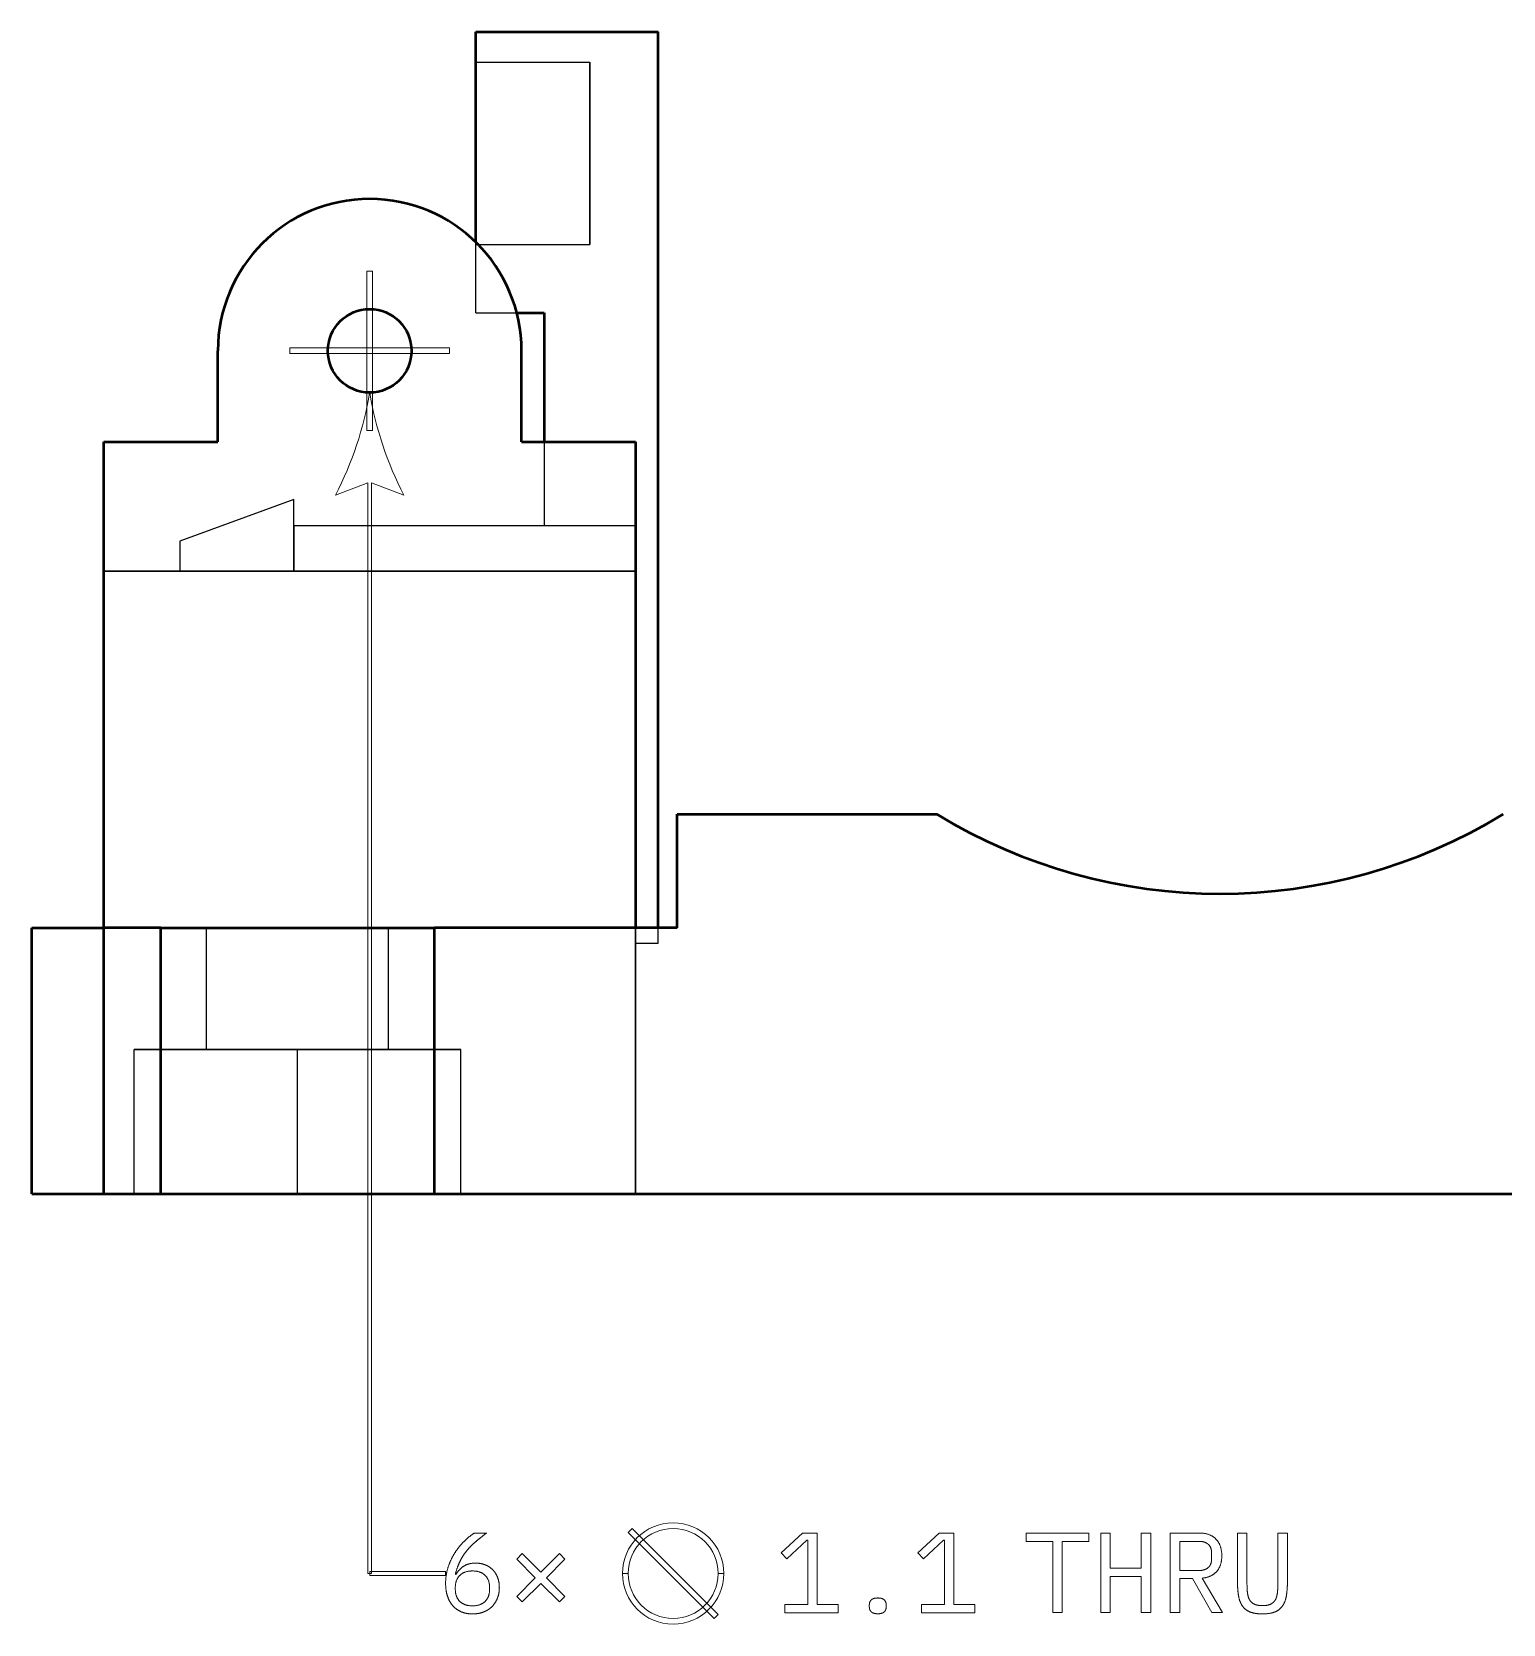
# Model space of a CAD drawing. Header units: millimetres. Extents: x 25 to 584, y 11 to 410.
# Drawn here: x 48.99 to 87.75, y 101.77 to 143.71 of the extents above; entities that cross this region are included whole.
import ezdxf

# ---------------------------------------------------------------- set-up
doc = ezdxf.new("R2010")
doc.units = ezdxf.units.MM
for name, color, linetype, lineweight in [('dims', 7, 'Continuous', 5), ('hidden', 7, 'Continuous', 25), ('part', 7, 'Continuous', 50)]:
    doc.layers.add(name, color=color, linetype=linetype, lineweight=lineweight)

msp = doc.modelspace()

# ---------------------------------------------------------------- linework, layer by layer
at = {"layer": 'dims'}
for p, q in [((57.813, 137.405), (57.813, 133.205)), ((57.964, 137.405), (57.813, 137.405)), ((57.813, 137.405), (57.813, 133.205)), ((57.964, 137.405), (57.813, 137.405)), ((57.813, 137.405), (57.813, 133.205)), ((57.964, 137.405), (57.813, 137.405)), ((57.813, 137.405), (57.813, 133.205)), ((57.964, 137.405), (57.813, 137.405)), ((57.813, 137.405), (57.813, 133.205)), ((57.964, 137.405), (57.813, 137.405)), ((57.813, 137.405), (57.813, 133.205)), ((57.964, 137.405), (57.813, 137.405)), ((57.964, 133.205), (57.964, 137.405)), ((57.964, 133.205), (57.964, 137.405)), ((57.964, 133.205), (57.964, 137.405)), ((57.964, 133.205), (57.964, 137.405)), ((57.964, 133.205), (57.964, 137.405)), ((57.964, 133.205), (57.964, 137.405)), ((59.989, 135.38), (55.788, 135.38)), ((55.788, 135.38), (55.788, 135.23)), ((59.989, 135.38), (55.788, 135.38)), ((55.788, 135.38), (55.788, 135.23)), ((59.989, 135.38), (55.788, 135.38)), ((55.788, 135.38), (55.788, 135.23)), ((59.989, 135.38), (55.788, 135.38)), ((55.788, 135.38), (55.788, 135.23)), ((59.989, 135.38), (55.788, 135.38)), ((55.788, 135.38), (55.788, 135.23)), ((59.989, 135.38), (55.788, 135.38)), ((55.788, 135.38), (55.788, 135.23)), ((55.788, 135.23), (59.989, 135.23)), ((55.788, 135.23), (59.989, 135.23)), ((55.788, 135.23), (59.989, 135.23)), ((55.788, 135.23), (59.989, 135.23)), ((55.788, 135.23), (59.989, 135.23)), ((55.788, 135.23), (59.989, 135.23)), ((59.989, 135.23), (59.989, 135.38)), ((59.989, 135.23), (59.989, 135.38)), ((59.989, 135.23), (59.989, 135.38)), ((59.989, 135.23), (59.989, 135.38)), ((59.989, 135.23), (59.989, 135.38)), ((59.989, 135.23), (59.989, 135.38)), ((57.813, 133.205), (57.964, 133.205)), ((57.813, 133.205), (57.964, 133.205)), ((57.813, 133.205), (57.964, 133.205)), ((57.813, 133.205), (57.964, 133.205)), ((57.813, 133.205), (57.964, 133.205)), ((57.813, 133.205), (57.964, 133.205)), ((56.989, 131.505), (57.838, 131.824)), ((57.838, 131.824), (57.838, 103.105)), ((57.938, 103.105), (57.938, 131.824)), ((57.938, 131.824), (58.788, 131.505)), ((60.971, 104.17), (60.647, 104.17)), ((64.802, 104.292), (64.695, 104.186)), ((64.695, 104.186), (66.963, 101.918)), ((67.07, 102.024), (64.802, 104.292)), ((69.287, 104.166), (68.732, 103.646)), ((69.68, 104.166), (69.287, 104.166)), ((69.68, 102.291), (69.68, 104.166)), ((72.887, 104.166), (72.332, 103.646)), ((73.28, 104.166), (72.887, 104.166)), ((73.28, 102.291), (73.28, 104.166)), ((75.182, 104.17), (75.182, 103.951)), ((76.832, 104.17), (75.182, 104.17)), ((76.832, 103.951), (76.832, 104.17)), ((77.147, 104.17), (77.147, 102.076)), ((77.399, 104.17), (77.147, 104.17)), ((77.399, 103.246), (77.399, 104.17)), ((78.215, 104.17), (78.215, 103.246)), ((78.467, 104.17), (78.215, 104.17)), ((78.467, 102.076), (78.467, 104.17)), ((78.977, 104.17), (78.977, 102.076)), ((79.739, 104.17), (78.977, 104.17)), ((80.999, 104.17), (80.747, 104.17)), ((80.747, 104.17), (80.747, 102.973)), ((80.999, 102.913), (80.999, 104.17)), ((81.815, 104.17), (81.815, 102.913)), ((82.067, 104.17), (81.815, 104.17)), ((82.067, 102.973), (82.067, 104.17)), ((61.907, 103.627), (61.761, 103.48)), ((62.396, 103.138), (61.907, 103.627)), ((62.886, 103.627), (62.396, 103.138)), ((63.032, 103.48), (62.886, 103.627)), ((68.732, 103.646), (68.879, 103.487)), ((68.879, 103.487), (69.407, 103.979)), ((69.407, 103.979), (69.428, 103.979)), ((69.428, 103.979), (69.428, 102.291)), ((72.332, 103.646), (72.479, 103.487)), ((72.479, 103.487), (73.007, 103.979)), ((73.007, 103.979), (73.028, 103.979)), ((73.028, 103.979), (73.028, 102.291)), ((75.182, 103.951), (75.881, 103.951)), ((75.881, 103.951), (75.881, 102.076)), ((76.133, 103.951), (76.832, 103.951)), ((76.133, 102.076), (76.133, 103.951)), ((79.229, 103.951), (79.733, 103.951)), ((79.229, 103.183), (79.229, 103.951)), ((80.069, 103.645), (80.069, 103.489)), ((61.761, 103.48), (62.249, 102.991)), ((62.544, 102.991), (63.032, 103.48)), ((78.215, 103.246), (77.399, 103.246)), ((79.733, 103.183), (79.229, 103.183)), ((57.838, 103.105), (57.938, 103.105)), ((59.889, 103.155), (57.889, 103.155)), ((57.889, 103.155), (57.889, 103.055)), ((57.889, 103.055), (59.889, 103.055)), ((59.889, 103.055), (59.889, 103.155)), ((60.161, 103.078), (60.146, 103.084)), ((62.249, 102.991), (61.761, 102.502)), ((61.907, 102.355), (62.396, 102.844)), ((62.396, 102.844), (62.886, 102.355)), ((63.032, 102.502), (62.544, 102.991)), ((64.547, 103.105), (64.697, 103.105)), ((64.697, 103.105), (64.547, 103.105)), ((67.067, 103.105), (67.217, 103.105)), ((67.217, 103.105), (67.067, 103.105)), ((77.399, 103.027), (78.215, 103.027)), ((77.399, 102.076), (77.399, 103.027)), ((78.215, 103.027), (78.215, 102.076)), ((79.229, 102.076), (79.229, 102.97)), ((79.229, 102.97), (79.562, 102.97)), ((79.562, 102.97), (80.072, 102.076)), ((80.354, 102.076), (79.82, 102.982)), ((60.144, 102.7), (60.144, 102.724)), ((61.049, 102.724), (61.049, 102.7)), ((61.761, 102.502), (61.907, 102.355)), ((62.886, 102.355), (63.032, 102.502)), ((66.963, 101.918), (67.07, 102.024)), ((68.828, 102.291), (68.828, 102.071)), ((69.428, 102.291), (68.828, 102.291)), ((68.828, 102.071), (70.232, 102.071)), ((70.232, 102.291), (69.68, 102.291)), ((70.232, 102.071), (70.232, 102.291)), ((71.051, 102.279), (71.051, 102.224)), ((71.495, 102.224), (71.495, 102.279)), ((72.428, 102.291), (72.428, 102.071)), ((73.028, 102.291), (72.428, 102.291)), ((72.428, 102.071), (73.832, 102.071)), ((73.832, 102.291), (73.28, 102.291)), ((73.832, 102.071), (73.832, 102.291)), ((75.881, 102.076), (76.133, 102.076)), ((77.147, 102.076), (77.399, 102.076)), ((78.215, 102.076), (78.467, 102.076)), ((78.977, 102.076), (79.229, 102.076)), ((80.072, 102.076), (80.354, 102.076))]:
    msp.add_line(p, q, dxfattribs=at)
for centre, radius, start, end in [((48.888, 135.705), 9.124, -27.4076, -9.4623), ((66.889, 135.705), 9.124, -170.5377, -152.5924), ((65.882, 103.105), 1.335, 0, 180), ((65.882, 103.105), 1.185, 0, 180), ((65.882, 103.105), 1.335, 180, 360), ((65.882, 103.105), 1.185, 180, 360)]:
    msp.add_arc(centre, radius, start, end, dxfattribs=at)
for points in [[(60.384, 103.958), (60.519, 104.089), (60.647, 104.17)], [(60.971, 104.17), (60.801, 104.047), (60.667, 103.93)], [(79.739, 104.17), (80.03, 104.17), (80.183, 104.011)], [(80.183, 104.011), (80.336, 103.852), (80.336, 103.567)], [(59.959, 103.283), (60.029, 103.489), (60.139, 103.658)], [(60.139, 103.658), (60.249, 103.828), (60.384, 103.958)], [(60.431, 103.685), (60.329, 103.558), (60.26, 103.412)], [(60.667, 103.93), (60.534, 103.813), (60.431, 103.685)], [(79.981, 103.871), (79.892, 103.951), (79.733, 103.951)], [(80.069, 103.645), (80.069, 103.792), (79.981, 103.871)], [(59.889, 102.844), (59.889, 103.078), (59.959, 103.283)], [(60.26, 103.412), (60.191, 103.267), (60.146, 103.084)], [(60.161, 103.078), (60.236, 103.207), (60.359, 103.292)], [(60.596, 103.171), (60.381, 103.171), (60.262, 103.054)], [(60.359, 103.292), (60.482, 103.378), (60.677, 103.378)], [(60.931, 103.054), (60.812, 103.171), (60.596, 103.171)], [(60.677, 103.378), (60.816, 103.378), (60.93, 103.333)], [(60.93, 103.333), (61.044, 103.288), (61.127, 103.204)], [(61.127, 103.204), (61.211, 103.12), (61.258, 103)], [(79.733, 103.183), (79.892, 103.183), (79.981, 103.262)], [(79.981, 103.262), (80.069, 103.342), (80.069, 103.489)], [(80.336, 103.567), (80.336, 103.312), (80.204, 103.159)], [(59.938, 102.508), (59.889, 102.658), (59.889, 102.844)], [(60.262, 103.054), (60.144, 102.937), (60.144, 102.724)], [(61.049, 102.724), (61.049, 102.937), (60.931, 103.054)], [(61.258, 103), (61.304, 102.88), (61.304, 102.733)], [(80.204, 103.159), (80.072, 103.006), (79.82, 102.982)], [(80.77, 102.565), (80.747, 102.739), (80.747, 102.973)], [(80.999, 102.913), (80.999, 102.76), (81.008, 102.64)], [(81.806, 102.64), (81.815, 102.76), (81.815, 102.913)], [(82.067, 102.973), (82.067, 102.739), (82.045, 102.565)], [(60.079, 102.254), (59.987, 102.358), (59.938, 102.508)], [(60.144, 102.7), (60.144, 102.487), (60.262, 102.37)], [(60.262, 102.37), (60.381, 102.253), (60.596, 102.253)], [(60.596, 102.253), (60.812, 102.253), (60.931, 102.37)], [(60.931, 102.37), (61.049, 102.487), (61.049, 102.7)], [(61.253, 102.453), (61.202, 102.325), (61.111, 102.233)], [(61.304, 102.733), (61.304, 102.58), (61.253, 102.453)], [(71.051, 102.279), (71.051, 102.356), (71.101, 102.408)], [(71.101, 102.408), (71.15, 102.459), (71.273, 102.459)], [(71.273, 102.459), (71.396, 102.459), (71.446, 102.408)], [(71.446, 102.408), (71.495, 102.356), (71.495, 102.279)], [(80.863, 102.274), (80.792, 102.391), (80.77, 102.565)], [(81.008, 102.64), (81.017, 102.52), (81.056, 102.434)], [(81.056, 102.434), (81.095, 102.349), (81.178, 102.304)], [(81.637, 102.304), (81.719, 102.349), (81.758, 102.434)], [(81.758, 102.434), (81.797, 102.52), (81.806, 102.64)], [(82.045, 102.565), (82.022, 102.391), (81.952, 102.274)], [(60.302, 102.095), (60.171, 102.151), (60.079, 102.254)], [(60.599, 102.04), (60.434, 102.04), (60.302, 102.095)], [(60.889, 102.091), (60.759, 102.04), (60.599, 102.04)], [(61.111, 102.233), (61.019, 102.142), (60.889, 102.091)], [(71.101, 102.095), (71.051, 102.146), (71.051, 102.224)], [(71.273, 102.044), (71.15, 102.044), (71.101, 102.095)], [(71.446, 102.095), (71.396, 102.044), (71.273, 102.044)], [(71.495, 102.224), (71.495, 102.146), (71.446, 102.095)], [(81.064, 102.098), (80.933, 102.157), (80.863, 102.274)], [(81.407, 102.04), (81.194, 102.04), (81.064, 102.098)], [(81.178, 102.304), (81.26, 102.259), (81.407, 102.259)], [(81.407, 102.259), (81.554, 102.259), (81.637, 102.304)], [(81.751, 102.098), (81.62, 102.04), (81.407, 102.04)], [(81.952, 102.274), (81.881, 102.157), (81.751, 102.098)]]:
    msp.add_open_spline(points, degree=2, dxfattribs=at)
at = {"layer": 'hidden'}
for p, q in [((60.688, 136.305), (60.688, 143.705)), ((60.688, 143.705), (65.489, 143.705)), ((60.688, 136.305), (60.688, 143.705)), ((60.688, 143.705), (65.489, 143.705)), ((60.688, 136.305), (60.688, 143.705)), ((60.688, 143.705), (65.489, 143.705)), ((60.688, 136.305), (60.688, 143.705)), ((60.688, 143.705), (65.489, 143.705)), ((60.688, 136.305), (60.688, 143.705)), ((60.688, 143.705), (65.489, 143.705)), ((65.489, 119.705), (65.489, 143.705)), ((65.489, 119.705), (65.489, 143.705)), ((65.489, 119.705), (65.489, 143.705)), ((65.489, 119.705), (65.489, 143.705)), ((65.489, 119.705), (65.489, 143.705)), ((60.688, 142.905), (63.688, 142.905)), ((60.688, 142.905), (63.688, 142.905)), ((60.688, 142.905), (63.688, 142.905)), ((60.688, 136.305), (60.688, 138.162)), ((60.688, 138.105), (63.688, 138.105)), ((60.688, 138.105), (63.688, 138.105)), ((60.688, 138.105), (63.688, 138.105)), ((60.688, 136.305), (61.761, 136.305)), ((60.688, 136.305), (62.488, 136.305)), ((60.688, 136.305), (62.488, 136.305)), ((60.688, 136.305), (62.488, 136.305)), ((60.688, 136.305), (62.488, 136.305)), ((60.688, 136.305), (62.488, 136.305)), ((62.488, 136.305), (62.488, 130.705)), ((62.488, 136.305), (62.488, 130.705)), ((62.488, 136.305), (62.488, 130.705)), ((62.488, 136.305), (62.488, 130.705)), ((62.488, 136.305), (62.488, 130.705)), ((53.889, 132.905), (53.889, 135.305)), ((53.889, 132.905), (53.889, 135.305)), ((53.889, 132.905), (53.889, 135.305)), ((53.889, 132.905), (53.889, 135.305)), ((53.889, 132.905), (53.889, 135.305)), ((53.889, 132.905), (53.889, 135.305)), ((61.889, 132.905), (61.889, 135.305)), ((61.889, 132.905), (61.889, 135.305)), ((61.889, 132.905), (61.889, 135.305)), ((61.889, 132.905), (61.889, 135.305)), ((61.889, 132.905), (61.889, 135.305)), ((61.889, 132.905), (61.889, 135.305)), ((50.888, 132.905), (50.888, 129.505)), ((50.888, 129.505), (50.888, 132.905)), ((50.888, 129.505), (50.888, 132.905)), ((50.888, 132.905), (50.888, 120.105)), ((50.888, 129.505), (50.888, 132.905)), ((50.888, 129.505), (50.888, 132.905)), ((50.888, 129.505), (50.888, 132.905)), ((50.888, 132.905), (50.888, 129.505)), ((50.888, 129.505), (50.888, 132.905)), ((50.888, 129.505), (50.888, 132.905)), ((50.888, 129.505), (50.888, 132.905)), ((50.888, 132.905), (53.889, 132.905)), ((50.888, 132.905), (53.889, 132.905)), ((50.888, 132.905), (53.889, 132.905)), ((50.888, 132.905), (53.889, 132.905)), ((50.888, 132.905), (53.889, 132.905)), ((50.888, 132.905), (53.889, 132.905)), ((50.888, 132.905), (53.889, 132.905)), ((50.888, 132.905), (53.889, 132.905)), ((50.888, 132.905), (53.889, 132.905)), ((50.888, 132.905), (53.889, 132.905)), ((50.888, 132.905), (53.889, 132.905)), ((61.889, 132.905), (64.888, 132.905)), ((61.889, 132.905), (64.888, 132.905)), ((61.889, 132.905), (64.888, 132.905)), ((61.889, 132.905), (64.888, 132.905)), ((61.889, 132.905), (64.888, 132.905)), ((61.889, 132.905), (64.888, 132.905)), ((61.889, 132.905), (64.888, 132.905)), ((61.889, 132.905), (64.888, 132.905)), ((61.889, 132.905), (64.888, 132.905)), ((61.889, 132.905), (64.888, 132.905)), ((61.889, 132.905), (64.888, 132.905)), ((62.488, 132.905), (62.488, 130.705)), ((64.888, 129.505), (64.888, 132.905)), ((64.888, 130.705), (64.888, 132.905)), ((64.888, 130.705), (64.888, 132.905)), ((64.888, 120.105), (64.888, 132.905)), ((64.888, 130.705), (64.888, 132.905)), ((64.888, 130.705), (64.888, 132.905)), ((64.888, 132.905), (64.888, 129.505)), ((64.888, 129.505), (64.888, 132.905)), ((64.888, 130.705), (64.888, 132.905)), ((64.888, 130.705), (64.888, 132.905)), ((64.888, 132.905), (64.888, 129.505)), ((55.888, 131.385), (52.888, 130.293)), ((55.888, 131.385), (52.888, 130.293)), ((55.888, 131.385), (52.888, 130.293)), ((55.888, 131.385), (52.888, 130.293)), ((55.888, 131.385), (52.888, 130.293)), ((55.888, 131.385), (52.888, 130.293)), ((55.888, 130.705), (55.888, 131.385)), ((55.888, 130.705), (55.888, 131.385)), ((55.888, 130.705), (55.888, 131.385)), ((55.888, 130.705), (55.888, 131.385)), ((55.888, 130.705), (55.888, 131.385)), ((55.888, 130.705), (55.888, 131.385)), ((55.888, 130.705), (64.888, 130.705)), ((55.888, 130.705), (55.888, 129.505)), ((55.888, 130.705), (64.888, 130.705)), ((55.888, 130.705), (55.888, 129.505)), ((55.888, 130.705), (64.888, 130.705)), ((55.888, 130.705), (55.888, 129.505)), ((55.888, 130.705), (64.888, 130.705)), ((55.888, 130.705), (55.888, 129.505)), ((55.888, 130.705), (64.888, 130.705)), ((55.888, 130.705), (55.888, 129.505)), ((55.888, 130.705), (64.888, 130.705)), ((55.888, 130.705), (55.888, 129.505)), ((55.888, 129.505), (55.888, 130.705)), ((55.888, 129.505), (55.888, 130.705)), ((55.888, 129.505), (55.888, 130.705)), ((55.888, 129.505), (55.888, 130.705)), ((55.888, 129.505), (55.888, 130.705)), ((55.888, 129.505), (55.888, 130.705)), ((62.488, 130.705), (64.888, 130.705)), ((62.488, 130.705), (64.888, 130.705)), ((62.488, 130.705), (64.888, 130.705)), ((62.488, 130.705), (64.888, 130.705)), ((62.488, 130.705), (64.888, 130.705)), ((62.488, 130.705), (64.888, 130.705)), ((64.888, 130.705), (64.888, 119.705)), ((64.888, 119.705), (64.888, 130.705)), ((64.888, 130.705), (64.888, 119.705)), ((64.888, 119.705), (64.888, 130.705)), ((64.888, 130.705), (64.888, 119.705)), ((64.888, 119.705), (64.888, 130.705)), ((52.888, 130.293), (52.888, 129.505)), ((52.888, 130.293), (52.888, 129.505)), ((52.888, 130.293), (52.888, 129.505)), ((52.888, 130.293), (52.888, 129.505)), ((52.888, 130.293), (52.888, 129.505)), ((52.888, 130.293), (52.888, 129.505)), ((50.888, 120.105), (50.888, 129.505)), ((50.888, 120.105), (50.888, 129.505)), ((50.888, 129.505), (55.888, 129.505)), ((50.888, 129.505), (55.888, 129.505)), ((50.888, 129.505), (64.888, 129.505)), ((64.888, 129.505), (50.888, 129.505)), ((64.888, 129.505), (50.888, 129.505)), ((50.888, 129.505), (64.888, 129.505)), ((50.888, 129.505), (55.888, 129.505)), ((50.888, 129.505), (55.888, 129.505)), ((50.888, 129.505), (64.888, 129.505)), ((50.888, 129.505), (64.888, 129.505)), ((50.888, 129.505), (55.888, 129.505)), ((50.888, 129.505), (55.888, 129.505)), ((55.888, 129.505), (52.888, 129.505)), ((55.888, 129.505), (52.888, 129.505)), ((55.888, 129.505), (52.888, 129.505)), ((55.888, 129.505), (52.888, 129.505)), ((55.888, 129.505), (52.888, 129.505)), ((55.888, 129.505), (52.888, 129.505)), ((64.888, 120.105), (64.888, 129.505)), ((64.888, 120.105), (64.888, 129.505)), ((65.989, 120.105), (65.989, 123.105)), ((65.989, 123.105), (72.829, 123.105)), ((65.989, 120.105), (65.989, 123.105)), ((65.989, 123.105), (72.829, 123.105)), ((65.989, 120.105), (65.989, 123.105)), ((65.989, 123.105), (72.829, 123.105)), ((65.989, 120.105), (65.989, 123.105)), ((65.989, 123.105), (72.829, 123.105)), ((65.989, 120.105), (65.989, 123.105)), ((65.989, 123.105), (72.829, 123.105)), ((48.988, 113.105), (48.988, 120.105)), ((48.988, 113.105), (48.988, 120.105)), ((64.888, 120.105), (50.888, 120.105)), ((50.888, 113.105), (50.888, 120.105)), ((50.888, 113.105), (50.888, 120.105)), ((50.888, 113.105), (50.888, 120.105)), ((50.888, 113.105), (50.888, 120.105)), ((50.888, 113.105), (50.888, 120.105)), ((50.888, 113.105), (50.888, 120.105)), ((50.888, 113.105), (50.888, 120.105)), ((50.888, 120.105), (52.383, 120.105)), ((64.888, 120.105), (50.888, 120.105)), ((64.888, 120.105), (50.888, 120.105)), ((64.888, 120.105), (50.888, 120.105)), ((52.383, 113.105), (52.383, 120.105)), ((53.588, 116.905), (53.588, 120.105)), ((53.588, 116.905), (53.588, 120.105)), ((53.588, 116.905), (53.588, 120.105)), ((58.388, 116.905), (58.388, 120.105)), ((58.388, 116.905), (58.388, 120.105)), ((58.388, 116.905), (58.388, 120.105)), ((59.594, 113.105), (59.594, 120.105)), ((59.594, 120.105), (65.989, 120.105)), ((64.888, 120.105), (65.989, 120.105)), ((64.888, 120.105), (64.888, 113.105)), ((65.489, 120.105), (64.888, 120.105)), ((64.888, 113.105), (64.888, 120.105)), ((64.888, 120.105), (64.888, 113.105)), ((64.888, 120.105), (65.989, 120.105)), ((64.888, 113.105), (64.888, 120.105)), ((65.989, 120.105), (64.888, 120.105)), ((65.489, 119.705), (65.489, 120.105)), ((64.888, 119.705), (65.489, 119.705)), ((64.888, 119.705), (65.489, 119.705)), ((64.888, 119.705), (65.489, 119.705)), ((64.888, 119.705), (65.489, 119.705)), ((64.888, 119.705), (65.489, 119.705)), ((64.888, 119.705), (65.489, 119.705)), ((55.988, 116.905), (51.688, 116.905)), ((51.688, 113.105), (51.688, 116.905)), ((51.688, 113.105), (51.688, 116.905)), ((51.688, 116.905), (55.988, 116.905)), ((51.688, 113.105), (51.688, 116.905)), ((51.688, 113.105), (51.688, 116.905)), ((51.688, 116.905), (55.988, 116.905)), ((51.688, 113.105), (51.688, 116.905)), ((51.688, 113.105), (51.688, 116.905)), ((51.688, 116.905), (55.988, 116.905)), ((55.988, 116.905), (51.688, 116.905)), ((55.988, 116.905), (51.688, 116.905)), ((55.988, 113.105), (55.988, 116.905)), ((60.288, 116.905), (55.988, 116.905)), ((55.988, 113.105), (55.988, 116.905)), ((55.988, 116.905), (60.288, 116.905)), ((55.988, 113.105), (55.988, 116.905)), ((55.988, 113.105), (55.988, 116.905)), ((55.988, 116.905), (60.288, 116.905)), ((55.988, 113.105), (55.988, 116.905)), ((55.988, 113.105), (55.988, 116.905)), ((55.988, 116.905), (60.288, 116.905)), ((60.288, 116.905), (55.988, 116.905)), ((60.288, 116.905), (55.988, 116.905)), ((60.288, 113.105), (60.288, 116.905)), ((60.288, 113.105), (60.288, 116.905)), ((60.288, 113.105), (60.288, 116.905)), ((60.288, 113.105), (60.288, 116.905)), ((60.288, 113.105), (60.288, 116.905)), ((60.288, 113.105), (60.288, 116.905)), ((50.888, 113.105), (52.383, 113.105)), ((55.988, 113.105), (51.688, 113.105)), ((51.688, 113.105), (55.988, 113.105)), ((51.688, 113.105), (55.988, 113.105)), ((51.688, 113.105), (55.988, 113.105)), ((55.988, 113.105), (51.688, 113.105)), ((55.988, 113.105), (51.688, 113.105)), ((55.988, 113.105), (60.288, 113.105)), ((60.288, 113.105), (55.988, 113.105)), ((60.288, 113.105), (55.988, 113.105)), ((60.288, 113.105), (55.988, 113.105)), ((55.988, 113.105), (60.288, 113.105)), ((55.988, 113.105), (60.288, 113.105)), ((59.594, 113.105), (100.983, 113.105)), ((64.888, 113.105), (99.588, 113.105)), ((99.588, 113.105), (64.888, 113.105)), ((99.588, 113.105), (64.888, 113.105)), ((64.888, 113.105), (99.588, 113.105))]:
    msp.add_line(p, q, dxfattribs=at)
msp.add_circle((57.889, 135.305), 1.1, dxfattribs=at)
msp.add_circle((57.889, 135.305), 1.1, dxfattribs=at)
msp.add_circle((57.889, 135.305), 1.1, dxfattribs=at)
msp.add_circle((57.889, 135.305), 1.1, dxfattribs=at)
msp.add_circle((57.889, 135.305), 1.1, dxfattribs=at)
msp.add_circle((57.889, 135.305), 1.1, dxfattribs=at)
msp.add_circle((57.889, 135.305), 1.1, dxfattribs=at)
msp.add_circle((57.889, 135.305), 1.1, dxfattribs=at)
msp.add_circle((57.889, 135.305), 1.1, dxfattribs=at)
msp.add_circle((57.889, 135.305), 1.1, dxfattribs=at)
msp.add_circle((57.889, 135.305), 1.1, dxfattribs=at)
for centre, radius, start, end in [((57.889, 135.305), 4, 0, 180), ((57.889, 135.305), 4, 0, 180), ((57.889, 135.305), 4, 0, 180), ((57.889, 135.305), 4, 0, 180), ((57.889, 135.305), 4, 0, 180), ((57.889, 135.305), 4, 0, 180), ((57.889, 135.305), 4, 0, 180), ((57.889, 135.305), 4, 0, 180), ((57.889, 135.305), 4, 0, 180), ((57.889, 135.305), 4, 0, 180), ((57.889, 135.305), 4, 0, 180), ((80.288, 135.305), 14.3, 238.5556, 301.4444), ((80.288, 135.305), 14.3, 238.5556, 301.4444), ((80.288, 135.305), 14.3, 238.5556, 301.4444), ((80.288, 135.305), 14.3, 238.5556, 301.4444), ((80.288, 135.305), 14.3, 238.5556, 301.4444)]:
    msp.add_arc(centre, radius, start, end, dxfattribs=at)
for points in [[(60.688, 138.105), (60.688, 138.165), (60.688, 138.343), (60.688, 138.629), (60.688, 139.009), (60.688, 139.464), (60.688, 139.971), (60.688, 140.505), (60.688, 141.039), (60.688, 141.546), (60.688, 142.001), (60.688, 142.381), (60.688, 142.667), (60.688, 142.845), (60.688, 142.905)], [(60.688, 142.905), (60.688, 142.845), (60.688, 142.667), (60.688, 142.381), (60.688, 142.001), (60.688, 141.546), (60.688, 141.039), (60.688, 140.505), (60.688, 139.971), (60.688, 139.464), (60.688, 139.009), (60.688, 138.629), (60.688, 138.343), (60.688, 138.165), (60.688, 138.105)], [(60.688, 138.105), (60.688, 138.165), (60.688, 138.343), (60.688, 138.629), (60.688, 139.009), (60.688, 139.464), (60.688, 139.971), (60.688, 140.505), (60.688, 141.039), (60.688, 141.546), (60.688, 142.001), (60.688, 142.381), (60.688, 142.667), (60.688, 142.845), (60.688, 142.905)], [(60.688, 142.905), (60.688, 142.845), (60.688, 142.667), (60.688, 142.381), (60.688, 142.001), (60.688, 141.546), (60.688, 141.039), (60.688, 140.505), (60.688, 139.971), (60.688, 139.464), (60.688, 139.009), (60.688, 138.629), (60.688, 138.343), (60.688, 138.165), (60.688, 138.105)], [(60.688, 138.105), (60.688, 138.165), (60.688, 138.343), (60.688, 138.629), (60.688, 139.009), (60.688, 139.464), (60.688, 139.971), (60.688, 140.505), (60.688, 141.039), (60.688, 141.546), (60.688, 142.001), (60.688, 142.381), (60.688, 142.667), (60.688, 142.845), (60.688, 142.905)], [(60.688, 142.905), (60.688, 142.845), (60.688, 142.667), (60.688, 142.381), (60.688, 142.001), (60.688, 141.546), (60.688, 141.039), (60.688, 140.505), (60.688, 139.971), (60.688, 139.464), (60.688, 139.009), (60.688, 138.629), (60.688, 138.343), (60.688, 138.165), (60.688, 138.105)], [(63.688, 138.105), (63.688, 138.165), (63.688, 138.343), (63.688, 138.629), (63.688, 139.009), (63.688, 139.464), (63.688, 139.971), (63.688, 140.505), (63.688, 141.039), (63.688, 141.546), (63.688, 142.001), (63.688, 142.381), (63.688, 142.667), (63.688, 142.845), (63.688, 142.905)], [(63.688, 142.905), (63.688, 142.845), (63.688, 142.667), (63.688, 142.381), (63.688, 142.001), (63.688, 141.546), (63.688, 141.039), (63.688, 140.505), (63.688, 139.971), (63.688, 139.464), (63.688, 139.009), (63.688, 138.629), (63.688, 138.343), (63.688, 138.165), (63.688, 138.105)], [(63.688, 138.105), (63.688, 138.165), (63.688, 138.343), (63.688, 138.629), (63.688, 139.009), (63.688, 139.464), (63.688, 139.971), (63.688, 140.505), (63.688, 141.039), (63.688, 141.546), (63.688, 142.001), (63.688, 142.381), (63.688, 142.667), (63.688, 142.845), (63.688, 142.905)], [(63.688, 142.905), (63.688, 142.845), (63.688, 142.667), (63.688, 142.381), (63.688, 142.001), (63.688, 141.546), (63.688, 141.039), (63.688, 140.505), (63.688, 139.971), (63.688, 139.464), (63.688, 139.009), (63.688, 138.629), (63.688, 138.343), (63.688, 138.165), (63.688, 138.105)], [(63.688, 138.105), (63.688, 138.165), (63.688, 138.343), (63.688, 138.629), (63.688, 139.009), (63.688, 139.464), (63.688, 139.971), (63.688, 140.505), (63.688, 141.039), (63.688, 141.546), (63.688, 142.001), (63.688, 142.381), (63.688, 142.667), (63.688, 142.845), (63.688, 142.905)], [(63.688, 142.905), (63.688, 142.845), (63.688, 142.667), (63.688, 142.381), (63.688, 142.001), (63.688, 141.546), (63.688, 141.039), (63.688, 140.505), (63.688, 139.971), (63.688, 139.464), (63.688, 139.009), (63.688, 138.629), (63.688, 138.343), (63.688, 138.165), (63.688, 138.105)], [(50.888, 120.105), (50.638, 120.105), (50.402, 120.105), (50.183, 120.105), (49.981, 120.105), (49.796, 120.105), (49.629, 120.105), (49.481, 120.105), (49.351, 120.105), (49.241, 120.105), (49.151, 120.105), (49.08, 120.105), (49.029, 120.105), (48.999, 120.105), (48.988, 120.105)], [(50.888, 120.105), (50.638, 120.105), (50.402, 120.105), (50.183, 120.105), (49.981, 120.105), (49.796, 120.105), (49.629, 120.105), (49.481, 120.105), (49.351, 120.105), (49.241, 120.105), (49.151, 120.105), (49.08, 120.105), (49.029, 120.105), (48.999, 120.105), (48.988, 120.105)], [(48.988, 120.105), (48.999, 120.105), (49.029, 120.105), (49.08, 120.105), (49.151, 120.105), (49.241, 120.105), (49.351, 120.105), (49.481, 120.105), (49.629, 120.105), (49.796, 120.105), (49.981, 120.105), (50.183, 120.105), (50.402, 120.105), (50.638, 120.105), (50.888, 120.105)], [(50.888, 120.105), (50.638, 120.105), (50.402, 120.105), (50.183, 120.105), (49.981, 120.105), (49.796, 120.105), (49.629, 120.105), (49.481, 120.105), (49.351, 120.105), (49.241, 120.105), (49.151, 120.105), (49.08, 120.105), (49.029, 120.105), (48.999, 120.105), (48.988, 120.105)], [(48.988, 120.105), (48.999, 120.105), (49.029, 120.105), (49.08, 120.105), (49.151, 120.105), (49.241, 120.105), (49.351, 120.105), (49.481, 120.105), (49.629, 120.105), (49.796, 120.105), (49.981, 120.105), (50.183, 120.105), (50.402, 120.105), (50.638, 120.105), (50.888, 120.105)], [(58.388, 120.105), (58.328, 120.105), (58.151, 120.105), (57.865, 120.105), (57.485, 120.105), (57.03, 120.105), (56.523, 120.105), (55.988, 120.105), (55.454, 120.105), (54.947, 120.105), (54.492, 120.105), (54.112, 120.105), (53.826, 120.105), (53.649, 120.105), (53.588, 120.105)], [(53.588, 120.105), (53.649, 120.105), (53.826, 120.105), (54.112, 120.105), (54.492, 120.105), (54.947, 120.105), (55.454, 120.105), (55.988, 120.105), (56.523, 120.105), (57.03, 120.105), (57.485, 120.105), (57.865, 120.105), (58.151, 120.105), (58.328, 120.105), (58.388, 120.105)], [(58.388, 120.105), (58.328, 120.105), (58.151, 120.105), (57.865, 120.105), (57.485, 120.105), (57.03, 120.105), (56.523, 120.105), (55.988, 120.105), (55.454, 120.105), (54.947, 120.105), (54.492, 120.105), (54.112, 120.105), (53.826, 120.105), (53.649, 120.105), (53.588, 120.105)], [(53.588, 120.105), (53.649, 120.105), (53.826, 120.105), (54.112, 120.105), (54.492, 120.105), (54.947, 120.105), (55.454, 120.105), (55.988, 120.105), (56.523, 120.105), (57.03, 120.105), (57.485, 120.105), (57.865, 120.105), (58.151, 120.105), (58.328, 120.105), (58.388, 120.105)], [(58.388, 120.105), (58.328, 120.105), (58.151, 120.105), (57.865, 120.105), (57.485, 120.105), (57.03, 120.105), (56.523, 120.105), (55.988, 120.105), (55.454, 120.105), (54.947, 120.105), (54.492, 120.105), (54.112, 120.105), (53.826, 120.105), (53.649, 120.105), (53.588, 120.105)], [(53.588, 120.105), (53.649, 120.105), (53.826, 120.105), (54.112, 120.105), (54.492, 120.105), (54.947, 120.105), (55.454, 120.105), (55.988, 120.105), (56.523, 120.105), (57.03, 120.105), (57.485, 120.105), (57.865, 120.105), (58.151, 120.105), (58.328, 120.105), (58.388, 120.105)], [(58.388, 116.905), (58.328, 116.905), (58.151, 116.905), (57.865, 116.905), (57.485, 116.905), (57.03, 116.905), (56.523, 116.905), (55.988, 116.905), (55.454, 116.905), (54.947, 116.905), (54.492, 116.905), (54.112, 116.905), (53.826, 116.905), (53.649, 116.905), (53.588, 116.905)], [(53.588, 116.905), (53.649, 116.905), (53.826, 116.905), (54.112, 116.905), (54.492, 116.905), (54.947, 116.905), (55.454, 116.905), (55.988, 116.905), (56.523, 116.905), (57.03, 116.905), (57.485, 116.905), (57.865, 116.905), (58.151, 116.905), (58.328, 116.905), (58.388, 116.905)], [(58.388, 116.905), (58.328, 116.905), (58.151, 116.905), (57.865, 116.905), (57.485, 116.905), (57.03, 116.905), (56.523, 116.905), (55.988, 116.905), (55.454, 116.905), (54.947, 116.905), (54.492, 116.905), (54.112, 116.905), (53.826, 116.905), (53.649, 116.905), (53.588, 116.905)], [(53.588, 116.905), (53.649, 116.905), (53.826, 116.905), (54.112, 116.905), (54.492, 116.905), (54.947, 116.905), (55.454, 116.905), (55.988, 116.905), (56.523, 116.905), (57.03, 116.905), (57.485, 116.905), (57.865, 116.905), (58.151, 116.905), (58.328, 116.905), (58.388, 116.905)], [(58.388, 116.905), (58.328, 116.905), (58.151, 116.905), (57.865, 116.905), (57.485, 116.905), (57.03, 116.905), (56.523, 116.905), (55.988, 116.905), (55.454, 116.905), (54.947, 116.905), (54.492, 116.905), (54.112, 116.905), (53.826, 116.905), (53.649, 116.905), (53.588, 116.905)], [(53.588, 116.905), (53.649, 116.905), (53.826, 116.905), (54.112, 116.905), (54.492, 116.905), (54.947, 116.905), (55.454, 116.905), (55.988, 116.905), (56.523, 116.905), (57.03, 116.905), (57.485, 116.905), (57.865, 116.905), (58.151, 116.905), (58.328, 116.905), (58.388, 116.905)], [(50.888, 113.105), (50.638, 113.105), (50.402, 113.105), (50.183, 113.105), (49.981, 113.105), (49.796, 113.105), (49.629, 113.105), (49.481, 113.105), (49.351, 113.105), (49.241, 113.105), (49.151, 113.105), (49.08, 113.105), (49.029, 113.105), (48.999, 113.105), (48.988, 113.105)], [(48.988, 113.105), (48.999, 113.105), (49.029, 113.105), (49.08, 113.105), (49.151, 113.105), (49.241, 113.105), (49.351, 113.105), (49.481, 113.105), (49.629, 113.105), (49.796, 113.105), (49.981, 113.105), (50.183, 113.105), (50.402, 113.105), (50.638, 113.105), (50.888, 113.105)], [(50.888, 113.105), (50.638, 113.105), (50.402, 113.105), (50.183, 113.105), (49.981, 113.105), (49.796, 113.105), (49.629, 113.105), (49.481, 113.105), (49.351, 113.105), (49.241, 113.105), (49.151, 113.105), (49.08, 113.105), (49.029, 113.105), (48.999, 113.105), (48.988, 113.105)], [(48.988, 113.105), (48.999, 113.105), (49.029, 113.105), (49.08, 113.105), (49.151, 113.105), (49.241, 113.105), (49.351, 113.105), (49.481, 113.105), (49.629, 113.105), (49.796, 113.105), (49.981, 113.105), (50.183, 113.105), (50.402, 113.105), (50.638, 113.105), (50.888, 113.105)], [(50.888, 113.105), (50.638, 113.105), (50.402, 113.105), (50.183, 113.105), (49.981, 113.105), (49.796, 113.105), (49.629, 113.105), (49.481, 113.105), (49.351, 113.105), (49.241, 113.105), (49.151, 113.105), (49.08, 113.105), (49.029, 113.105), (48.999, 113.105), (48.988, 113.105)]]:
    msp.add_open_spline(points, degree=1, dxfattribs=at)
for points in [[(59.594, 120.105), (59.357, 120.105), (59.12, 120.105), (58.874, 120.105), (58.627, 120.105), (58.373, 120.105), (58.119, 120.105), (57.858, 120.105), (57.597, 120.105), (57.332, 120.105), (57.066, 120.105), (56.53, 120.105), (55.988, 120.105), (55.718, 120.105), (55.448, 120.105), (54.909, 120.105), (54.38, 120.105), (54.119, 120.105), (53.858, 120.105), (53.604, 120.105), (53.35, 120.105), (53.103, 120.105), (52.857, 120.105), (52.62, 120.105), (52.383, 120.105)], [(59.594, 113.105), (59.357, 113.105), (59.12, 113.105), (58.874, 113.105), (58.627, 113.105), (58.373, 113.105), (58.119, 113.105), (57.858, 113.105), (57.597, 113.105), (57.332, 113.105), (57.066, 113.105), (56.53, 113.105), (55.988, 113.105), (55.718, 113.105), (55.448, 113.105), (54.909, 113.105), (54.38, 113.105), (54.119, 113.105), (53.858, 113.105), (53.604, 113.105), (53.35, 113.105), (53.103, 113.105), (52.857, 113.105), (52.62, 113.105), (52.383, 113.105)]]:
    msp.add_open_spline(points, degree=2, knots=[0, 0, 0, 0.071429, 0.071429, 0.142857, 0.142857, 0.214286, 0.214286, 0.285714, 0.285714, 0.357143, 0.357143, 0.5, 0.5, 0.571429, 0.571429, 0.714286, 0.714286, 0.785714, 0.785714, 0.857143, 0.857143, 0.928571, 0.928571, 1, 1, 1], dxfattribs=at)
at = {"layer": 'part'}
for p, q in [((60.688, 138.162), (60.688, 143.705)), ((60.688, 143.705), (65.489, 143.705)), ((65.489, 120.105), (65.489, 143.705)), ((61.761, 136.305), (62.488, 136.305)), ((62.488, 136.305), (62.488, 132.905)), ((53.889, 132.905), (53.889, 135.305)), ((53.889, 132.905), (53.889, 135.305)), ((53.889, 132.905), (53.889, 135.305)), ((53.889, 132.905), (53.889, 135.305)), ((53.889, 132.905), (53.889, 135.305)), ((53.889, 132.905), (53.889, 135.305)), ((61.889, 132.905), (61.889, 135.305)), ((61.889, 132.905), (61.889, 135.305)), ((61.889, 132.905), (61.889, 135.305)), ((61.889, 132.905), (61.889, 135.305)), ((61.889, 132.905), (61.889, 135.305)), ((61.889, 132.905), (61.889, 135.305)), ((50.888, 120.105), (50.888, 132.905)), ((50.888, 132.905), (53.889, 132.905)), ((61.889, 132.905), (64.888, 132.905)), ((64.888, 132.905), (64.888, 120.105)), ((65.989, 120.105), (65.989, 123.105)), ((65.989, 123.105), (72.829, 123.105)), ((48.988, 113.105), (48.988, 120.105)), ((50.888, 113.105), (50.888, 120.105)), ((52.383, 120.105), (50.888, 120.105)), ((52.383, 113.105), (52.383, 120.105)), ((59.594, 113.105), (59.594, 120.105)), ((65.989, 120.105), (59.594, 120.105)), ((65.989, 120.105), (65.489, 120.105)), ((50.888, 113.105), (52.383, 113.105)), ((59.594, 113.105), (100.983, 113.105))]:
    msp.add_line(p, q, dxfattribs=at)
msp.add_circle((57.889, 135.305), 1.1, dxfattribs=at)
for centre, radius, start, end in [((57.889, 135.305), 4, 0, 180), ((80.288, 135.305), 14.3, 238.5556, 301.4444)]:
    msp.add_arc(centre, radius, start, end, dxfattribs=at)
for points in [[(48.988, 120.105), (48.999, 120.105), (49.029, 120.105), (49.08, 120.105), (49.151, 120.105), (49.241, 120.105), (49.351, 120.105), (49.481, 120.105), (49.629, 120.105), (49.796, 120.105), (49.981, 120.105), (50.183, 120.105), (50.402, 120.105), (50.638, 120.105), (50.888, 120.105)], [(48.988, 113.105), (48.999, 113.105), (49.029, 113.105), (49.08, 113.105), (49.151, 113.105), (49.241, 113.105), (49.351, 113.105), (49.481, 113.105), (49.629, 113.105), (49.796, 113.105), (49.981, 113.105), (50.183, 113.105), (50.402, 113.105), (50.638, 113.105), (50.888, 113.105)]]:
    msp.add_open_spline(points, degree=1, dxfattribs=at)
for points in [[(52.383, 120.105), (52.62, 120.105), (52.857, 120.105), (53.103, 120.105), (53.35, 120.105), (53.604, 120.105), (53.858, 120.105), (54.119, 120.105), (54.38, 120.105), (54.645, 120.105), (54.911, 120.105), (55.447, 120.105), (55.988, 120.105), (56.53, 120.105), (57.066, 120.105), (57.332, 120.105), (57.597, 120.105), (57.858, 120.105), (58.119, 120.105), (58.373, 120.105), (58.627, 120.105), (58.874, 120.105), (59.12, 120.105), (59.357, 120.105), (59.594, 120.105)], [(52.383, 113.105), (52.62, 113.105), (52.857, 113.105), (53.103, 113.105), (53.35, 113.105), (53.604, 113.105), (53.858, 113.105), (54.119, 113.105), (54.38, 113.105), (54.645, 113.105), (54.911, 113.105), (55.447, 113.105), (55.988, 113.105), (56.53, 113.105), (57.066, 113.105), (57.332, 113.105), (57.597, 113.105), (57.858, 113.105), (58.119, 113.105), (58.373, 113.105), (58.627, 113.105), (58.874, 113.105), (59.12, 113.105), (59.357, 113.105), (59.594, 113.105)]]:
    msp.add_open_spline(points, degree=2, knots=[0, 0, 0, 0.071429, 0.071429, 0.142857, 0.142857, 0.214286, 0.214286, 0.285714, 0.285714, 0.357143, 0.357143, 0.5, 0.5, 0.642857, 0.642857, 0.714286, 0.714286, 0.785714, 0.785714, 0.857143, 0.857143, 0.928571, 0.928571, 1, 1, 1], dxfattribs=at)

doc.saveas('drawing.dxf')
